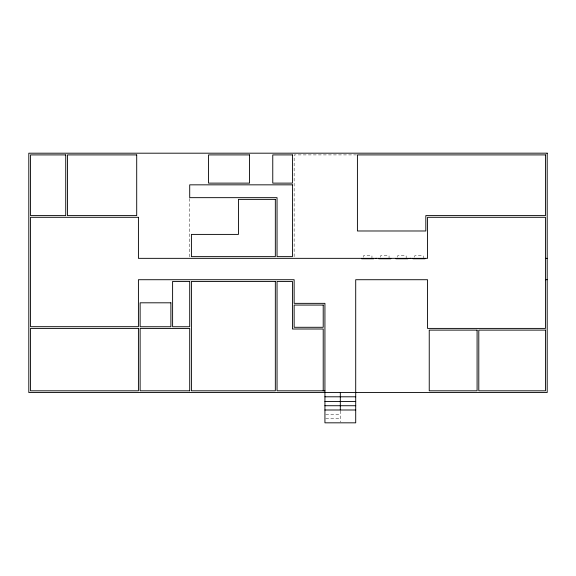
<?xml version="1.0" encoding="UTF-8"?>
<svg xmlns="http://www.w3.org/2000/svg" width="576" height="576" viewBox="0 0 576 576"><rect width="100%" height="100%" fill="white"/><g stroke="black" fill="none" stroke-linecap="round" stroke-linejoin="round"><path stroke-width="0.43" stroke-dasharray="2.88 2.16" d="M356.53 154.908L294.142 154.908L294.142 257.45M325.778 414.274L340.315 414.274M325.778 418.55L340.315 418.55M423.259 258.775L423.259 255.78L414.706 255.78L414.706 258.775M406.159 258.775L406.159 255.78L397.606 255.78L397.606 258.775M389.052 258.775L389.052 255.78L380.506 255.78L380.506 258.775M371.952 258.775L371.952 255.78L363.406 255.78L363.406 258.775M340.315 410.854L340.315 421.97M189.706 198.554L189.706 257.458"/><path stroke-width="0.86" d="M545.486 258.343L547.2 258.343M545.486 279.72L547.2 279.72M324.929 390.816L277.042 390.816L277.042 281.434L292.435 281.434L292.435 329.004L323.215 329.004L323.215 390.816M324.929 396.799L355.709 396.799M324.929 401.45L355.709 401.45M324.929 405.727L355.709 405.727M324.929 409.997L355.709 409.997M424.966 258.343L424.966 258.775L412.999 258.775L412.999 258.343M410.861 258.343L410.004 258.343M407.866 258.343L407.866 258.775L395.899 258.775L395.899 258.343M390.766 258.343L390.766 258.775L378.792 258.775L378.792 258.343M376.654 258.343L375.804 258.343M373.666 258.343L373.666 258.775L361.692 258.775L361.692 258.343M340.315 392.522L340.315 409.997M547.2 153.173L28.8 153.202L28.8 392.522L547.2 392.522L547.2 153.173M65.736 154.908L30.514 154.908L30.514 215.597L65.736 215.597L65.736 154.908M136.706 154.908L67.45 154.908L67.45 215.597L136.706 215.597L136.706 154.908M249.559 154.908L208.512 154.908L208.512 183.125L249.559 183.125L249.559 154.908M292.435 154.908L272.765 154.908L272.765 183.125L292.435 183.125L292.435 154.908M545.486 154.908L357.415 154.908L357.415 230.983L425.822 230.983L425.822 215.597L545.486 215.597L545.486 154.908M292.435 184.838L189.706 184.838L189.706 197.662L277.042 197.662L277.042 256.637L292.435 256.637L292.435 184.838M275.335 199.375L238.442 199.375L238.442 234.403L191.412 234.403L191.412 256.637L275.335 256.637L275.335 199.375M138.42 217.303L30.514 217.303L30.514 326.693L138.42 326.693L138.42 279.72L294.142 279.72L294.142 303.35L324.929 303.35L324.929 422.827L355.709 422.827L355.709 279.72L427.536 279.72L427.536 328.406L545.486 328.406L545.486 217.303L427.536 217.303L427.536 258.343L138.42 258.343L138.42 217.303M189.706 281.434L172.606 281.434L172.606 326.75L189.706 326.75L189.706 281.434M275.335 281.434L191.412 281.434L191.412 390.816L275.335 390.816L275.335 281.434M170.892 302.81L140.126 302.81L140.126 326.75L170.892 326.75L170.892 302.81M323.215 305.064L294.142 305.064L294.142 327.29L323.215 327.29L323.215 305.064M138.42 328.406L30.514 328.406L30.514 390.816L138.42 390.816L138.42 328.406M477.086 330.113L429.242 330.113L429.242 390.816L477.086 390.816L477.086 330.113M545.486 330.113L478.793 330.113L478.793 390.816L545.486 390.816L545.486 330.113M189.706 390.816L140.126 390.816L140.126 328.406L189.706 328.464L189.706 390.816"/></g></svg>
